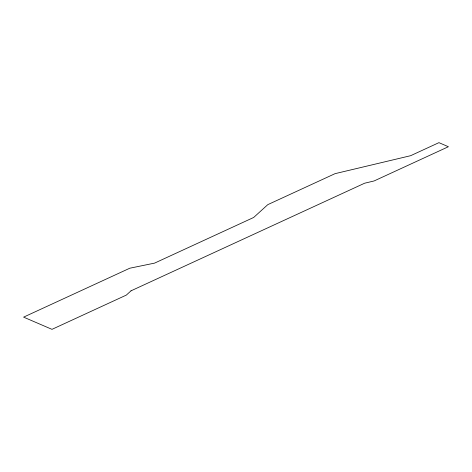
<?xml version="1.0" encoding="UTF-8"?>
<svg xmlns="http://www.w3.org/2000/svg" width="472" height="472" viewBox="0 0 472 472"><rect width="100%" height="100%" fill="white"/><g stroke="black" fill="none" stroke-linecap="round" stroke-linejoin="round"><path stroke-width="0.71" d="M131.027 290.823L126.319 295.1L51.991 329.344L23.6 317.137L129.782 268.22L154.574 263.122L253.676 217.468L267.819 204.63L335.067 173.655L410.622 155.701L438.936 142.656L448.4 146.727L374.072 180.965L364.626 183.213L131.027 290.823"/></g></svg>
